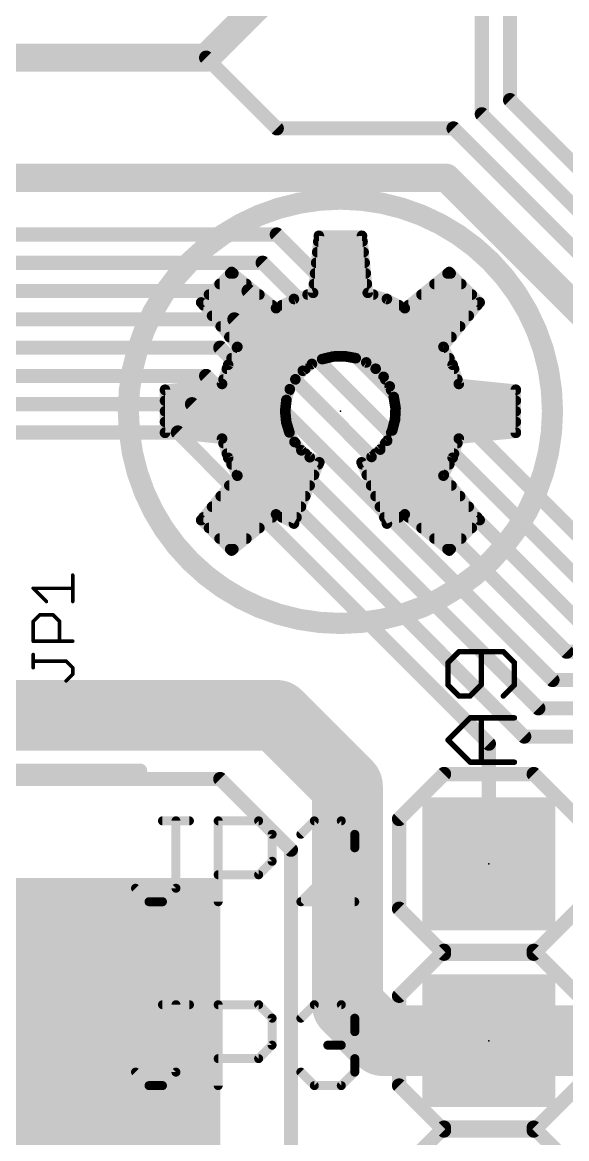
# Model space of a CAD drawing. Extents: x -0.4 to 70.1, y -0.1 to 70.1.
# Drawn here: x 34.7 to 42.4, y 16.81 to 32.6 of the extents above; entities that cross this region are included whole.
import ezdxf

# ---------------------------------------------------------------- set-up
doc = ezdxf.new("R2010")
doc.units = 0
for name, color, linetype in [('1', 22, 'CONTINUOUS'), ('17', 82, 'CONTINUOUS'), ('21', 253, 'CONTINUOUS'), ('23', 7, 'CONTINUOUS'), ('25', 253, 'CONTINUOUS')]:
    doc.layers.add(name, color=color, linetype=linetype)

# ---------------------------------------------------------------- blocks, each defined once
blk = doc.blocks.new('SQUAREP')
blk.add_solid([(-0.5, -0.5), (0.5, -0.5), (-0.5, 0.5), (0.5, 0.5)])
blk = doc.blocks.new('RECT')
blk.add_solid([(-0.5, -0.5), (0.5, -0.5), (-0.5, 0.5), (0.5, 0.5)])

msp = doc.modelspace()

# ---------------------------------------------------------------- linework, layer by layer
at = {"layer": '1'}
for points, const_width in [([(41.6, 31.5), (41.6, 45.3)], 0.2), ([(41.2, 45.1), (41.2, 31.3)], 0.2), ([(37.3, 32.1), (38.25, 33.05)], 0.4), ([(33.3, 32.1), (37.3, 32.1)], 0.4), ([(38.3, 31.1), (37.3, 32.1)], 0.2), ([(44.7, 28.4), (41.6, 31.5)], 0.2), ([(44.5, 28), (41.2, 31.3)], 0.2), ([(40.8, 31.1), (38.3, 31.1)], 0.2), ([(44.3, 27.6), (40.8, 31.1)], 0.2), ([(33.6, 30.4), (40.7, 30.4)], 0.4), ([(40.7, 30.4), (44, 27.1)], 0.4), ([(31.6, 29.6), (38.3, 29.6)], 0.2), ([(38.3, 29.6), (43, 24.9)], 0.2), ([(31.4, 29.2), (38.1, 29.2)], 0.2), ([(38.1, 29.2), (42.8, 24.5)], 0.2), ([(31.2, 28.8), (37.9, 28.8)], 0.2), ([(37.9, 28.8), (42.6, 24.1)], 0.2), ([(31, 28.4), (37.7, 28.4)], 0.2), ([(37.7, 28.4), (42.4, 23.7)], 0.2), ([(30.8, 28), (37.5, 28)], 0.2), ([(37.5, 28), (42.2, 23.3)], 0.2), ([(30.6, 27.6), (37.3, 27.6)], 0.2), ([(37.3, 27.6), (42, 22.9)], 0.2), ([(30.4, 27.2), (37.1, 27.2)], 0.2), ([(37.1, 27.2), (41.8, 22.5)], 0.2), ([(30.2, 26.8), (36.9, 26.8)], 0.2), ([(36.9, 26.8), (41.3, 22.4)], 0.2), ([(42.4, 23.7), (51.2, 23.7)], 0.2), ([(42.2, 23.3), (48.7, 23.3)], 0.2), ([(38.3, 22.8), (29.82, 22.8)], 1), ([(38.3, 22.8), (39.3, 21.8)], 1), ([(42, 22.9), (46.1, 22.9)], 0.2), ([(41.8, 22.5), (43.6, 22.5)], 0.2), ([(41.3, 22.4), (41.3, 20.7)], 0.2), ([(39.3, 21.8), (39.3, 18.7)], 1), ([(37.5, 21.9), (27.7, 21.9)], 0.2), ([(38.5, 20.9), (37.5, 21.9)], 0.2), ([(38.5, 13.8), (38.5, 20.9)], 0.2), ([(39.3, 18.7), (39.8, 18.2)], 1), ([(39.8, 18.2), (41.3, 18.2)], 1), ([(41.3, 18.2), (43.84, 18.2)], 1)]:
    msp.add_lwpolyline(points, dxfattribs=dict(at, const_width=const_width))
for points, const_width in [([(37.2293, 32.1707, 1), (37.3707, 32.0293)], 0.2), ([(37.3, 32, 1), (37.3, 32.2)], 0.2), ([(37.3354, 32.1354, 1), (37.2646, 32.0646)], 0.1), ([(41.6354, 31.5354, 1), (41.5646, 31.4646)], 0.1), ([(41.55, 31.5, 1), (41.65, 31.5)], 0.1), ([(41.2354, 31.3354, 1), (41.1646, 31.2646)], 0.1), ([(41.15, 31.3, 1), (41.25, 31.3)], 0.1), ([(38.3, 31.15, 1), (38.3, 31.05)], 0.1), ([(38.2646, 31.0646, 1), (38.3354, 31.1354)], 0.1), ([(40.8354, 31.1354, 1), (40.7646, 31.0646)], 0.1), ([(40.8, 31.05, 1), (40.8, 31.15)], 0.1), ([(40.7707, 30.4707, 1), (40.6293, 30.3293)], 0.2), ([(40.7, 30.3, 1), (40.7, 30.5)], 0.2), ([(38.3354, 29.6354, 1), (38.2646, 29.5646)], 0.1), ([(38.3, 29.55, 1), (38.3, 29.65)], 0.1), ([(38.1354, 29.2354, 1), (38.0646, 29.1646)], 0.1), ([(38.1, 29.15, 1), (38.1, 29.25)], 0.1), ([(37.9354, 28.8354, 1), (37.8646, 28.7646)], 0.1), ([(37.9, 28.75, 1), (37.9, 28.85)], 0.1), ([(37.7354, 28.4354, 1), (37.6646, 28.3646)], 0.1), ([(37.7, 28.35, 1), (37.7, 28.45)], 0.1), ([(37.5354, 28.0354, 1), (37.4646, 27.9646)], 0.1), ([(37.5, 27.95, 1), (37.5, 28.05)], 0.1), ([(37.3354, 27.6354, 1), (37.2646, 27.5646)], 0.1), ([(37.3, 27.55, 1), (37.3, 27.65)], 0.1), ([(37.1354, 27.2354, 1), (37.0646, 27.1646)], 0.1), ([(37.1, 27.15, 1), (37.1, 27.25)], 0.1), ([(36.9354, 26.8354, 1), (36.8646, 26.7646)], 0.1), ([(36.9, 26.75, 1), (36.9, 26.85)], 0.1), ([(42.4, 23.75, 1), (42.4, 23.65)], 0.1), ([(42.3646, 23.6646, 1), (42.4354, 23.7354)], 0.1), ([(42.2, 23.35, 1), (42.2, 23.25)], 0.1), ([(42.1646, 23.2646, 1), (42.2354, 23.3354)], 0.1), ([(38.4768, 22.9768, 1), (38.1232, 22.6232)], 0.5), ([(38.3, 22.55, 1), (38.3, 23.05)], 0.5), ([(42, 22.95, 1), (42, 22.85)], 0.1), ([(41.9646, 22.8646, 1), (42.0354, 22.9354)], 0.1), ([(41.8, 22.55, 1), (41.8, 22.45)], 0.1), ([(41.7646, 22.4646, 1), (41.8354, 22.5354)], 0.1), ([(41.35, 22.4, 1), (41.25, 22.4)], 0.1), ([(41.2646, 22.3646, 1), (41.3354, 22.4354)], 0.1), ([(39.55, 21.8, 1), (39.05, 21.8)], 0.5), ([(39.1232, 21.6232, 1), (39.4768, 21.9768)], 0.5), ([(37.5354, 21.9354, 1), (37.4646, 21.8646)], 0.1), ([(37.5, 21.85, 1), (37.5, 21.95)], 0.1), ([(38.55, 20.9, 1), (38.45, 20.9)], 0.1), ([(38.4646, 20.8646, 1), (38.5354, 20.9354)], 0.1), ([(41.25, 20.7, 1), (41.35, 20.7)], 0.1), ([(39.4768, 18.8768, 1), (39.1232, 18.5232)], 0.5), ([(39.05, 18.7, 1), (39.55, 18.7)], 0.5), ([(39.8, 18.45, 1), (39.8, 17.95)], 0.5), ([(41.3, 18.45, 1), (41.3, 17.95)], 0.5), ([(41.3, 17.95, 1), (41.3, 18.45)], 0.5), ([(39.6232, 18.0232, 1), (39.9768, 18.3768)], 0.5)]:
    msp.add_lwpolyline(points, format="xyb", dxfattribs=dict(at, const_width=const_width))
at = {"layer": '21'}
for points, const_width in [([(39.2, 24.1, 1), (39.2, 30.1, 1), (39.2, 24.1)], 0.3), ([(38.887, 29.5375, 1), (38.887, 29.4625)], 0.075), ([(38.8953, 29.6189, 1), (38.8953, 29.5439)], 0.075), ([(38.9326, 29.5776, 1), (38.858, 29.5852)], 0.075), ([(39.542, 29.5852, 1), (39.4674, 29.5776)], 0.075), ([(39.5047, 29.5439, 1), (39.5047, 29.6189)], 0.075), ([(39.513, 29.4625, 1), (39.513, 29.5375)], 0.075), ([(38.8718, 29.3875, 1), (38.8718, 29.3125)], 0.075), ([(39.5282, 29.3125, 1), (39.5282, 29.3875)], 0.075), ([(38.8566, 29.2375, 1), (38.8566, 29.1625)], 0.075), ([(39.5434, 29.1625, 1), (39.5434, 29.2375)], 0.075), ([(37.6408, 29.0875, 1), (37.6408, 29.0125)], 0.075), ([(37.6845, 29.0991, 1), (37.6371, 29.0409)], 0.075), ([(37.6873, 29.0435, 1), (37.6343, 29.0965)], 0.075), ([(37.6853, 29.0125, 1), (37.6853, 29.0875)], 0.075), ([(38.8413, 29.0875, 1), (38.8413, 29.0125)], 0.075), ([(39.5587, 29.0125, 1), (39.5587, 29.0875)], 0.075), ([(40.7147, 29.0875, 1), (40.7147, 29.0125)], 0.075), ([(40.7657, 29.0965, 1), (40.7127, 29.0435)], 0.075), ([(40.7629, 29.0409, 1), (40.7155, 29.0991)], 0.075), ([(40.7592, 29.0125, 1), (40.7592, 29.0875)], 0.075), ([(37.4908, 28.9375, 1), (37.4908, 28.8625)], 0.075), ([(37.8693, 28.8625, 1), (37.8693, 28.9375)], 0.075), ([(38.8261, 28.9375, 1), (38.8261, 28.8625)], 0.075), ([(39.5739, 28.8625, 1), (39.5739, 28.9375)], 0.075), ([(40.5307, 28.9375, 1), (40.5307, 28.8625)], 0.075), ([(40.9092, 28.8625, 1), (40.9092, 28.9375)], 0.075), ([(37.3408, 28.7875, 1), (37.3408, 28.7125)], 0.075), ([(38.0532, 28.7125, 1), (38.0532, 28.7875)], 0.075), ([(38.5308, 28.7236, 1), (38.5537, 28.6522)], 0.075), ([(38.5594, 28.6546, 1), (38.5251, 28.7213)], 0.075), ([(38.7362, 28.7875, 1), (38.7362, 28.7125)], 0.075), ([(38.7761, 28.7785, 1), (38.8507, 28.7709)], 0.075), ([(38.8248, 28.739, 1), (38.802, 28.8104)], 0.075), ([(39.598, 28.8104, 1), (39.5752, 28.739)], 0.075), ([(39.5493, 28.7709, 1), (39.6239, 28.7785)], 0.075), ([(39.6638, 28.7125, 1), (39.6638, 28.7875)], 0.075), ([(39.8749, 28.7213, 1), (39.8406, 28.6546)], 0.075), ([(39.8463, 28.6522, 1), (39.8692, 28.7236)], 0.075), ([(40.3468, 28.7875, 1), (40.3468, 28.7125)], 0.075), ([(41.0592, 28.7125, 1), (41.0592, 28.7875)], 0.075), ([(37.2591, 28.6629, 1), (37.2009, 28.6155)], 0.075), ([(37.2035, 28.6657, 1), (37.2565, 28.6127)], 0.075), ([(37.262, 28.6375, 1), (37.262, 28.5625)], 0.075), ([(38.2372, 28.5625, 1), (38.2372, 28.6375)], 0.075), ([(38.272, 28.5909, 1), (38.3064, 28.5243)], 0.075), ([(38.2655, 28.5285, 1), (38.3129, 28.5867)], 0.075), ([(38.3715, 28.6375, 1), (38.3715, 28.5625)], 0.075), ([(40.0285, 28.5625, 1), (40.0285, 28.6375)], 0.075), ([(40.0871, 28.5867, 1), (40.1345, 28.5285)], 0.075), ([(40.0936, 28.5243, 1), (40.128, 28.5909)], 0.075), ([(40.1628, 28.6375, 1), (40.1628, 28.5625)], 0.075), ([(41.138, 28.5625, 1), (41.138, 28.6375)], 0.075), ([(41.1991, 28.6155, 1), (41.1409, 28.6629)], 0.075), ([(41.1435, 28.6127, 1), (41.1965, 28.6657)], 0.075), ([(37.3843, 28.4875, 1), (37.3843, 28.4125)], 0.075), ([(41.0157, 28.4125, 1), (41.0157, 28.4875)], 0.075), ([(37.5066, 28.3375, 1), (37.5066, 28.2625)], 0.075), ([(40.8934, 28.2625, 1), (40.8934, 28.3375)], 0.075), ([(37.6289, 28.1875, 1), (37.6289, 28.1125)], 0.075), ([(40.7711, 28.1125, 1), (40.7711, 28.1875)], 0.075), ([(37.7368, 28.0375, 1), (37.7368, 27.9625)], 0.075), ([(37.7757, 27.9936, 1), (37.7091, 28.028)], 0.075), ([(37.7133, 27.9871, 1), (37.7715, 28.0345)], 0.075), ([(39.0969, 27.9121, 1), (39.099, 27.8371)], 0.075), ([(39.1067, 27.8381, 1), (39.0893, 27.9111)], 0.075), ([(39.265, 27.916, 1), (39.2517, 27.8422)], 0.075), ([(39.2594, 27.8416, 1), (39.2573, 27.9166)], 0.075), ([(40.6909, 28.028, 1), (40.6243, 27.9936)], 0.075), ([(40.6285, 28.0345, 1), (40.6867, 27.9871)], 0.075), ([(40.6632, 27.9625, 1), (40.6632, 28.0375)], 0.075), ([(37.5787, 27.7749, 1), (37.6454, 27.7406)], 0.075), ([(37.6478, 27.7463, 1), (37.5764, 27.7692)], 0.075), ([(37.6596, 27.8875, 1), (37.6596, 27.8125)], 0.075), ([(38.7808, 27.8031, 1), (38.8127, 27.7352)], 0.075), ([(38.8193, 27.7392, 1), (38.7742, 27.7991)], 0.075), ([(38.9332, 27.8739, 1), (38.9506, 27.801)], 0.075), ([(38.9579, 27.8035, 1), (38.926, 27.8714)], 0.075), ([(38.9947, 27.8125, 1), (38.9947, 27.8875)], 0.075), ([(39.4303, 27.8855, 1), (39.4022, 27.816)], 0.075), ([(39.4181, 27.8875, 1), (39.4181, 27.8125)], 0.075), ([(39.4096, 27.8138, 1), (39.4229, 27.8877)], 0.075), ([(39.5859, 27.8219, 1), (39.5442, 27.7596)], 0.075), ([(39.551, 27.756, 1), (39.5791, 27.8255)], 0.075), ([(40.7404, 27.8125, 1), (40.7404, 27.8875)], 0.075), ([(40.8236, 27.7692, 1), (40.7522, 27.7463)], 0.075), ([(40.7546, 27.7406, 1), (40.8213, 27.7749)], 0.075), ([(37.5936, 27.7375, 1), (37.5936, 27.6625)], 0.075), ([(38.5954, 27.5337, 1), (38.5301, 27.5705)], 0.075), ([(38.646, 27.7027, 1), (38.6911, 27.6428)], 0.075), ([(38.6968, 27.648, 1), (38.6404, 27.6974)], 0.075), ([(38.7048, 27.6625, 1), (38.7048, 27.7375)], 0.075), ([(39.7252, 27.7279, 1), (39.6717, 27.6754)], 0.075), ([(39.7, 27.7375, 1), (39.7, 27.6625)], 0.075), ([(39.6776, 27.6704, 1), (39.7193, 27.7328)], 0.075), ([(39.8424, 27.6074, 1), (39.7792, 27.5669)], 0.075), ([(39.784, 27.5609, 1), (39.8376, 27.6134)], 0.075), ([(40.8064, 27.6625, 1), (40.8064, 27.7375)], 0.075), ([(36.7561, 27.4047, 1), (36.6811, 27.4047)], 0.075), ([(36.7148, 27.442, 1), (36.7224, 27.3674)], 0.075), ([(36.7186, 27.4375, 1), (36.7186, 27.3625)], 0.075), ([(37.4896, 27.498, 1), (37.561, 27.4752)], 0.075), ([(37.5456, 27.5875, 1), (37.5456, 27.5125)], 0.075), ([(37.5291, 27.4493, 1), (37.5215, 27.5239)], 0.075), ([(38.4512, 27.4309, 1), (38.5165, 27.394)], 0.075), ([(38.5196, 27.401, 1), (38.4482, 27.4238)], 0.075), ([(38.4799, 27.3625, 1), (38.4799, 27.4375)], 0.075), ([(38.5346, 27.5768, 1), (38.591, 27.5274)], 0.075), ([(38.5616, 27.5125, 1), (38.5616, 27.5875)], 0.075), ([(39.8346, 27.5875, 1), (39.8346, 27.5125)], 0.075), ([(39.9325, 27.4655, 1), (39.8624, 27.4387)], 0.075), ([(39.8659, 27.4319, 1), (39.929, 27.4724)], 0.075), ([(39.9173, 27.4375, 1), (39.9173, 27.3625)], 0.075), ([(40.8785, 27.5239, 1), (40.8709, 27.4493)], 0.075), ([(40.839, 27.4752, 1), (40.9104, 27.498)], 0.075), ([(40.8544, 27.5125, 1), (40.8544, 27.5875)], 0.075), ([(41.7189, 27.4047, 1), (41.6439, 27.4047)], 0.075), ([(41.6776, 27.3674, 1), (41.6852, 27.442)], 0.075), ([(41.6814, 27.3625, 1), (41.6814, 27.4375)], 0.075), ([(36.7186, 27.2875, 1), (36.7186, 27.2125)], 0.075), ([(38.4725, 27.2557, 1), (38.3979, 27.2634)], 0.075), ([(38.4342, 27.2125, 1), (38.4342, 27.2875)], 0.075), ([(39.9917, 27.3082, 1), (39.9176, 27.2963)], 0.075), ([(39.9196, 27.2889, 1), (39.9897, 27.3156)], 0.075), ([(39.963, 27.2875, 1), (39.963, 27.2125)], 0.075), ([(41.6814, 27.2125, 1), (41.6814, 27.2875)], 0.075), ([(36.7186, 27.1375, 1), (36.7186, 27.0625)], 0.075), ([(38.456, 27.1037, 1), (38.3814, 27.0963)], 0.075), ([(38.3994, 27.271, 1), (38.4709, 27.2482)], 0.075), ([(38.4187, 27.0625, 1), (38.4187, 27.1375)], 0.075), ([(39.978, 27.1375, 1), (39.978, 27.0625)], 0.075), ([(40.0175, 27.1421, 1), (39.9426, 27.1456)], 0.075), ([(39.943, 27.1379, 1), (40.0171, 27.1498)], 0.075), ([(41.6814, 27.0625, 1), (41.6814, 27.1375)], 0.075), ([(36.7186, 26.9875, 1), (36.7186, 26.9125)], 0.075), ([(38.3814, 27.1039, 1), (38.456, 27.0961)], 0.075), ([(38.4696, 26.9585, 1), (38.3978, 26.9367)], 0.075), ([(38.4335, 26.9125, 1), (38.4335, 26.9875)], 0.075), ([(39.9639, 26.9875, 1), (39.9639, 26.9125)], 0.075), ([(39.9351, 26.9853, 1), (40.01, 26.9818)], 0.075), ([(40.0089, 26.9742, 1), (39.9362, 26.9929)], 0.075), ([(41.6814, 26.9125, 1), (41.6814, 26.9875)], 0.075), ([(36.7186, 26.8375, 1), (36.7186, 26.7625)], 0.075), ([(36.7224, 26.8326, 1), (36.7148, 26.758)], 0.075), ([(38.3964, 26.9439, 1), (38.471, 26.9513)], 0.075), ([(38.5112, 26.8187, 1), (38.4451, 26.7833)], 0.075), ([(38.4423, 26.7901, 1), (38.514, 26.8119)], 0.075), ([(38.4787, 26.7625, 1), (38.4787, 26.8375)], 0.075), ([(39.9186, 26.8375, 1), (39.9186, 26.7625)], 0.075), ([(39.8962, 26.8376, 1), (39.9688, 26.8189)], 0.075), ([(39.9661, 26.8117, 1), (39.8988, 26.8448)], 0.075), ([(41.6852, 26.758, 1), (41.6776, 26.8326)], 0.075), ([(41.6814, 26.7625, 1), (41.6814, 26.8375)], 0.075), ([(36.6811, 26.7953, 1), (36.7561, 26.7953)], 0.075), ([(37.561, 26.7248, 1), (37.4896, 26.702)], 0.075), ([(37.5456, 26.6875, 1), (37.5456, 26.6125)], 0.075), ([(37.5215, 26.6761, 1), (37.5291, 26.7507)], 0.075), ([(38.5793, 26.6897, 1), (38.5214, 26.6422)], 0.075), ([(38.5173, 26.6483, 1), (38.5834, 26.6836)], 0.075), ([(38.5634, 26.6125, 1), (38.5634, 26.6875)], 0.075), ([(39.8347, 26.6875, 1), (39.8347, 26.6125)], 0.075), ([(39.8279, 26.7009, 1), (39.8952, 26.6678)], 0.075), ([(39.8911, 26.6613, 1), (39.832, 26.7075)], 0.075), ([(40.8709, 26.7507, 1), (40.8785, 26.6761)], 0.075), ([(40.9104, 26.702, 1), (40.839, 26.7248)], 0.075), ([(40.8544, 26.6125, 1), (40.8544, 26.6875)], 0.075), ([(41.6439, 26.7953, 1), (41.7189, 26.7953)], 0.075), ([(37.5936, 26.5375, 1), (37.5936, 26.4625)], 0.075), ([(38.6713, 26.5765, 1), (38.6237, 26.5186)], 0.075), ([(38.6185, 26.5238, 1), (38.6765, 26.5713)], 0.075), ([(38.7055, 26.4625, 1), (38.7055, 26.5375)], 0.075), ([(38.7836, 26.4835, 1), (38.7482, 26.4173)], 0.075), ([(39.6159, 26.4831, 1), (39.6643, 26.4258)], 0.075), ([(39.658, 26.4215, 1), (39.6223, 26.4875)], 0.075), ([(39.694, 26.5375, 1), (39.694, 26.4625)], 0.075), ([(39.7332, 26.5811, 1), (39.7922, 26.5349)], 0.075), ([(39.7869, 26.5293, 1), (39.7385, 26.5866)], 0.075), ([(40.8064, 26.4625, 1), (40.8064, 26.5375)], 0.075), ([(37.6454, 26.4594, 1), (37.5787, 26.4251)], 0.075), ([(37.5764, 26.4308, 1), (37.6478, 26.4537)], 0.075), ([(37.6596, 26.3875, 1), (37.6596, 26.3125)], 0.075), ([(38.7421, 26.4214, 1), (38.7897, 26.4794)], 0.075), ([(38.9356, 26.3638, 1), (38.8664, 26.3926)], 0.075), ([(38.8833, 26.3451, 1), (38.9187, 26.4113)], 0.075), ([(38.8893, 26.3125, 1), (38.8893, 26.3875)], 0.075), ([(39.5336, 26.3926, 1), (39.4644, 26.3638)], 0.075), ([(39.4812, 26.4112, 1), (39.5168, 26.3452)], 0.075), ([(39.5107, 26.3875, 1), (39.5107, 26.3125)], 0.075), ([(40.7404, 26.3125, 1), (40.7404, 26.3875)], 0.075), ([(40.7522, 26.4537, 1), (40.8236, 26.4308)], 0.075), ([(40.8213, 26.4251, 1), (40.7546, 26.4594)], 0.075), ([(37.7368, 26.2375, 1), (37.7368, 26.1625)], 0.075), ([(37.7091, 26.172, 1), (37.7757, 26.2064)], 0.075), ([(37.7715, 26.1655, 1), (37.7133, 26.2129)], 0.075), ([(38.8272, 26.1625, 1), (38.8272, 26.2375)], 0.075), ([(39.5728, 26.2375, 1), (39.5728, 26.1625)], 0.075), ([(40.6867, 26.2129, 1), (40.6285, 26.1655)], 0.075), ([(40.6243, 26.2064, 1), (40.6909, 26.172)], 0.075), ([(40.6632, 26.1625, 1), (40.6632, 26.2375)], 0.075), ([(37.6289, 26.0875, 1), (37.6289, 26.0125)], 0.075), ([(38.7651, 26.0125, 1), (38.7651, 26.0875)], 0.075), ([(39.6349, 26.0875, 1), (39.6349, 26.0125)], 0.075), ([(40.7711, 26.0125, 1), (40.7711, 26.0875)], 0.075), ([(37.5066, 25.9375, 1), (37.5066, 25.8625)], 0.075), ([(38.7029, 25.8625, 1), (38.7029, 25.9375)], 0.075), ([(39.6971, 25.9375, 1), (39.6971, 25.8625)], 0.075), ([(40.8934, 25.8625, 1), (40.8934, 25.9375)], 0.075), ([(37.3843, 25.7875, 1), (37.3843, 25.7125)], 0.075), ([(38.6408, 25.7125, 1), (38.6408, 25.7875)], 0.075), ([(39.7592, 25.7875, 1), (39.7592, 25.7125)], 0.075), ([(41.0157, 25.7125, 1), (41.0157, 25.7875)], 0.075), ([(37.2565, 25.5873, 1), (37.2035, 25.5343)], 0.075), ([(37.2009, 25.5845, 1), (37.2591, 25.5371)], 0.075), ([(37.262, 25.6375, 1), (37.262, 25.5625)], 0.075), ([(38.2372, 25.5625, 1), (38.2372, 25.6375)], 0.075), ([(38.3064, 25.6757, 1), (38.272, 25.6091)], 0.075), ([(38.3129, 25.6133, 1), (38.2655, 25.6715)], 0.075), ([(38.3715, 25.6375, 1), (38.3715, 25.5625)], 0.075), ([(38.525, 25.4787, 1), (38.5594, 25.5453)], 0.075), ([(38.5787, 25.5625, 1), (38.5787, 25.6375)], 0.075), ([(39.8213, 25.6375, 1), (39.8213, 25.5625)], 0.075), ([(39.8406, 25.5453, 1), (39.875, 25.4787)], 0.075), ([(40.0285, 25.5625, 1), (40.0285, 25.6375)], 0.075), ([(40.1345, 25.6715, 1), (40.0871, 25.6133)], 0.075), ([(40.128, 25.6091, 1), (40.0936, 25.6757)], 0.075), ([(40.1628, 25.6375, 1), (40.1628, 25.5625)], 0.075), ([(41.138, 25.5625, 1), (41.138, 25.6375)], 0.075), ([(41.1409, 25.5371, 1), (41.1991, 25.5845)], 0.075), ([(41.1965, 25.5343, 1), (41.1435, 25.5873)], 0.075), ([(37.3408, 25.4875, 1), (37.3408, 25.4125)], 0.075), ([(38.0532, 25.4125, 1), (38.0532, 25.4875)], 0.075), ([(38.5076, 25.5264, 1), (38.5768, 25.4976)], 0.075), ([(39.8232, 25.4976, 1), (39.8924, 25.5264)], 0.075), ([(40.3468, 25.4875, 1), (40.3468, 25.4125)], 0.075), ([(41.0592, 25.4125, 1), (41.0592, 25.4875)], 0.075), ([(37.4908, 25.3375, 1), (37.4908, 25.2625)], 0.075), ([(37.8693, 25.2625, 1), (37.8693, 25.3375)], 0.075), ([(40.5307, 25.3375, 1), (40.5307, 25.2625)], 0.075), ([(40.9092, 25.2625, 1), (40.9092, 25.3375)], 0.075), ([(37.6408, 25.1875, 1), (37.6408, 25.1125)], 0.075), ([(37.6371, 25.1591, 1), (37.6845, 25.1009)], 0.075), ([(37.6343, 25.1035, 1), (37.6873, 25.1565)], 0.075), ([(37.6853, 25.1125, 1), (37.6853, 25.1875)], 0.075), ([(40.7147, 25.1875, 1), (40.7147, 25.1125)], 0.075), ([(40.7127, 25.1565, 1), (40.7657, 25.1035)], 0.075), ([(40.7155, 25.1009, 1), (40.7629, 25.1591)], 0.075), ([(40.7592, 25.1125, 1), (40.7592, 25.1875)], 0.075), ([(36.365, 21.9662, 1), (36.365, 22.0678)], 0.1016), ([(40.665, 22.0208, 1), (40.665, 21.9192)], 0.1016), ([(40.7009, 21.9341, 1), (40.6291, 22.0059)], 0.1016), ([(41.9709, 22.0059, 1), (41.8991, 21.9341)], 0.1016), ([(41.935, 21.9192, 1), (41.935, 22.0208)], 0.1016), ([(40.0808, 21.335, 1), (39.9792, 21.335)], 0.1016), ([(39.9941, 21.3709, 1), (40.0659, 21.2991)], 0.1016), ([(40.0659, 20.1009, 1), (39.9941, 20.0291)], 0.1016), ([(39.9792, 20.065, 1), (40.0808, 20.065)], 0.1016), ([(40.665, 19.5208, 1), (40.665, 19.4192)], 0.1016), ([(40.665, 19.4808, 1), (40.665, 19.3792)], 0.1016), ([(40.7009, 19.4341, 1), (40.6291, 19.5059)], 0.1016), ([(40.6291, 19.3941, 1), (40.7009, 19.4659)], 0.1016), ([(41.9709, 19.5059, 1), (41.8991, 19.4341)], 0.1016), ([(41.8991, 19.4659, 1), (41.9709, 19.3941)], 0.1016), ([(41.935, 19.4192, 1), (41.935, 19.5208)], 0.1016), ([(41.935, 19.3792, 1), (41.935, 19.4808)], 0.1016), ([(40.0808, 18.835, 1), (39.9792, 18.835)], 0.1016), ([(39.9941, 18.8709, 1), (40.0659, 18.7991)], 0.1016), ([(40.0659, 17.6009, 1), (39.9941, 17.5291)], 0.1016), ([(39.9792, 17.565, 1), (40.0808, 17.565)], 0.1016), ([(40.665, 17.0208, 1), (40.665, 16.9192)], 0.1016), ([(40.7009, 16.9341, 1), (40.6291, 17.0059)], 0.1016), ([(41.9709, 17.0059, 1), (41.8991, 16.9341)], 0.1016), ([(41.935, 16.9192, 1), (41.935, 17.0208)], 0.1016), ([(40.665, 16.9808, 1), (40.665, 16.8792)], 0.1016), ([(40.6291, 16.8941, 1), (40.7009, 16.9659)], 0.1016), ([(41.8991, 16.9659, 1), (41.9709, 16.8941)], 0.1016), ([(41.935, 16.8792, 1), (41.935, 16.9808)], 0.1016)]:
    msp.add_lwpolyline(points, format="xyb", dxfattribs=dict(at, const_width=const_width))
for points, const_width in [([(38.8953, 29.5814), (38.8134, 28.7747)], 0.15), ([(38.887, 29.5), (39.513, 29.5)], 0.15), ([(39.5047, 29.5814), (38.8953, 29.5814)], 0.15), ([(39.5866, 28.7747), (39.5047, 29.5814)], 0.15), ([(38.8718, 29.35), (39.5282, 29.35)], 0.15), ([(38.8566, 29.2), (39.5434, 29.2)], 0.15), ([(37.6608, 29.07), (37.23, 28.6392)], 0.15), ([(37.6408, 29.05), (37.6853, 29.05)], 0.15), ([(38.2892, 28.5576), (37.6608, 29.07)], 0.15), ([(38.8413, 29.05), (39.5587, 29.05)], 0.15), ([(40.7392, 29.07), (40.1108, 28.5576)], 0.15), ([(40.7147, 29.05), (40.7592, 29.05)], 0.15), ([(41.17, 28.6392), (40.7392, 29.07)], 0.15), ([(37.4908, 28.9), (37.8693, 28.9)], 0.15), ([(38.8261, 28.9), (39.5739, 28.9)], 0.15), ([(40.5307, 28.9), (40.9092, 28.9)], 0.15), ([(37.3408, 28.75), (38.0532, 28.75)], 0.15), ([(38.5423, 28.6879), (38.2892, 28.5576)], 0.15), ([(38.8134, 28.7747), (38.5423, 28.6879)], 0.15), ([(38.7362, 28.75), (39.6638, 28.75)], 0.15), ([(39.8577, 28.6879), (39.5866, 28.7747)], 0.15), ([(40.1108, 28.5576), (39.8577, 28.6879)], 0.15), ([(40.3468, 28.75), (41.0592, 28.75)], 0.15), ([(37.23, 28.6392), (37.7424, 28.0108)], 0.15), ([(37.262, 28.6), (38.2372, 28.6)], 0.15), ([(38.3715, 28.6), (40.0285, 28.6)], 0.15), ([(40.1628, 28.6), (41.138, 28.6)], 0.15), ([(40.6576, 28.0108), (41.17, 28.6392)], 0.15), ([(37.3843, 28.45), (41.0157, 28.45)], 0.15), ([(37.5066, 28.3), (40.8934, 28.3)], 0.15), ([(37.6289, 28.15), (40.7711, 28.15)], 0.15), ([(37.7424, 28.0108), (37.6121, 27.7577)], 0.15), ([(37.7368, 28), (40.6632, 28)], 0.15), ([(38.9419, 27.8374), (39.098, 27.8746)], 0.15), ([(39.098, 27.8746), (39.2584, 27.8791)], 0.15), ([(39.2584, 27.8791), (39.4163, 27.8508)], 0.15), ([(40.7879, 27.7577), (40.6576, 28.0108)], 0.15), ([(37.6121, 27.7577), (37.5253, 27.4866)], 0.15), ([(37.6596, 27.85), (38.9947, 27.85)], 0.15), ([(38.6686, 27.6727), (38.7968, 27.7692)], 0.15), ([(38.7968, 27.7692), (38.9419, 27.8374)], 0.15), ([(39.4163, 27.8508), (39.565, 27.7908)], 0.15), ([(39.4181, 27.85), (40.7404, 27.85)], 0.15), ([(39.565, 27.7908), (39.6984, 27.7016)], 0.15), ([(40.8747, 27.4866), (40.7879, 27.7577)], 0.15), ([(37.5936, 27.7), (38.7048, 27.7)], 0.15), ([(38.4839, 27.4124), (38.5628, 27.5521)], 0.15), ([(38.5628, 27.5521), (38.6686, 27.6727)], 0.15), ([(39.6984, 27.7016), (39.8108, 27.5871)], 0.15), ([(39.7, 27.7), (40.8064, 27.7)], 0.15), ([(39.8108, 27.5871), (39.8974, 27.4521)], 0.15), ([(37.5253, 27.4866), (36.7186, 27.4047)], 0.15), ([(36.7186, 27.4047), (36.7186, 26.7953)], 0.15), ([(36.7186, 27.4), (38.4799, 27.4)], 0.15), ([(37.5456, 27.55), (38.5616, 27.55)], 0.15), ([(38.4352, 27.2596), (38.4839, 27.4124)], 0.15), ([(39.8346, 27.55), (40.8544, 27.55)], 0.15), ([(39.8974, 27.4521), (39.9546, 27.3022)], 0.15), ([(39.9173, 27.4), (41.6814, 27.4)], 0.15), ([(41.6814, 27.4047), (40.8747, 27.4866)], 0.15), ([(41.6814, 26.7953), (41.6814, 27.4047)], 0.15), ([(36.7186, 27.25), (38.4342, 27.25)], 0.15), ([(38.4187, 27.1), (38.4352, 27.2596)], 0.15), ([(39.9546, 27.3022), (39.98, 27.1438)], 0.15), ([(39.963, 27.25), (41.6814, 27.25)], 0.15), ([(36.7186, 27.1), (38.4187, 27.1)], 0.15), ([(38.4337, 26.9476), (38.4187, 27.1)], 0.15), ([(39.98, 27.1438), (39.9725, 26.9836)], 0.15), ([(39.978, 27.1), (41.6814, 27.1)], 0.15), ([(36.7186, 26.95), (38.4335, 26.95)], 0.15), ([(38.4782, 26.801), (38.4337, 26.9476)], 0.15), ([(39.9725, 26.9836), (39.9325, 26.8282)], 0.15), ([(39.9639, 26.95), (41.6814, 26.95)], 0.15), ([(36.7186, 26.8), (38.4787, 26.8)], 0.15), ([(36.7186, 26.7953), (37.5253, 26.7134)], 0.15), ([(38.5504, 26.6659), (38.4782, 26.801)], 0.15), ([(39.9325, 26.8282), (39.8615, 26.6844)], 0.15), ([(39.9186, 26.8), (41.6814, 26.8)], 0.15), ([(40.8747, 26.7134), (41.6814, 26.7953)], 0.15), ([(37.5253, 26.7134), (37.6121, 26.4423)], 0.15), ([(37.5456, 26.65), (38.5634, 26.65)], 0.15), ([(38.6475, 26.5475), (38.5504, 26.6659)], 0.15), ([(39.8615, 26.6844), (39.7627, 26.558)], 0.15), ([(39.8347, 26.65), (40.8544, 26.65)], 0.15), ([(40.7879, 26.4423), (40.8747, 26.7134)], 0.15), ([(37.5936, 26.5), (38.7055, 26.5)], 0.15), ([(38.7659, 26.4504), (38.6475, 26.5475)], 0.15), ([(38.901, 26.3782), (38.7659, 26.4504)], 0.15), ([(39.6401, 26.4545), (39.499, 26.3782)], 0.15), ([(39.7627, 26.558), (39.6401, 26.4545)], 0.15), ([(39.694, 26.5), (40.8064, 26.5)], 0.15), ([(37.6121, 26.4423), (37.7424, 26.1892)], 0.15), ([(37.6596, 26.35), (38.8893, 26.35)], 0.15), ([(38.5422, 25.512), (38.901, 26.3782)], 0.15), ([(39.499, 26.3782), (39.8578, 25.512)], 0.15), ([(39.5107, 26.35), (40.7404, 26.35)], 0.15), ([(40.6576, 26.1892), (40.7879, 26.4423)], 0.15), ([(37.7424, 26.1892), (37.23, 25.5608)], 0.15), ([(37.7368, 26.2), (38.8272, 26.2)], 0.15), ([(39.5728, 26.2), (40.6632, 26.2)], 0.15), ([(41.17, 25.5608), (40.6576, 26.1892)], 0.15), ([(37.6289, 26.05), (38.7651, 26.05)], 0.15), ([(39.6349, 26.05), (40.7711, 26.05)], 0.15), ([(37.5066, 25.9), (38.7029, 25.9)], 0.15), ([(39.6971, 25.9), (40.8934, 25.9)], 0.15), ([(37.3843, 25.75), (38.6408, 25.75)], 0.15), ([(39.7592, 25.75), (41.0157, 25.75)], 0.15), ([(37.23, 25.5608), (37.6608, 25.13)], 0.15), ([(37.262, 25.6), (38.2372, 25.6)], 0.15), ([(37.6608, 25.13), (38.2892, 25.6424)], 0.15), ([(38.2892, 25.6424), (38.5422, 25.512)], 0.15), ([(38.3715, 25.6), (38.5787, 25.6)], 0.15), ([(39.8213, 25.6), (40.0285, 25.6)], 0.15), ([(39.8578, 25.512), (40.1108, 25.6424)], 0.15), ([(40.1108, 25.6424), (40.7392, 25.13)], 0.15), ([(40.1628, 25.6), (41.138, 25.6)], 0.15), ([(40.7392, 25.13), (41.17, 25.5608)], 0.15), ([(37.3408, 25.45), (38.0532, 25.45)], 0.15), ([(40.3468, 25.45), (41.0592, 25.45)], 0.15), ([(37.4908, 25.3), (37.8693, 25.3)], 0.15), ([(40.5307, 25.3), (40.9092, 25.3)], 0.15), ([(37.6408, 25.15), (37.6853, 25.15)], 0.15), ([(40.7147, 25.15), (40.7592, 25.15)], 0.15), ([(27.361, 22.017), (36.365, 22.017)], 0.2032), ([(40.665, 21.97), (40.03, 21.335)], 0.2032), ([(40.665, 21.97), (41.935, 21.97)], 0.2032), ([(41.935, 21.97), (42.57, 21.335)], 0.2032), ([(40.03, 21.335), (40.03, 20.065)], 0.2032), ([(40.03, 20.065), (40.665, 19.43)], 0.2032), ([(42.57, 20.065), (41.935, 19.43)], 0.2032), ([(40.665, 19.47), (40.03, 18.835)], 0.2032), ([(40.665, 19.47), (41.935, 19.47)], 0.2032), ([(41.935, 19.43), (40.665, 19.43)], 0.2032), ([(41.935, 19.47), (42.57, 18.835)], 0.2032), ([(40.03, 18.835), (40.03, 17.565)], 0.2032), ([(40.03, 17.565), (40.665, 16.93)], 0.2032), ([(42.57, 17.565), (41.935, 16.93)], 0.2032), ([(40.665, 16.97), (40.03, 16.335)], 0.2032), ([(40.665, 16.97), (41.935, 16.97)], 0.2032), ([(41.935, 16.97), (42.57, 16.335)], 0.2032), ([(41.935, 16.93), (40.665, 16.93)], 0.2032)]:
    msp.add_lwpolyline(points, dxfattribs=dict(at, const_width=const_width))
at = {"layer": '23'}
for p in [(39.2, 27.1), (41.3, 20.7), (41.3, 18.2)]:
    msp.add_point(p, dxfattribs=at)
at = {"layer": '25'}
for points, const_width in [([(35.413, 24.4103), (35.413, 24.7831)], 0.0508), ([(35.0402, 24.4103), (34.8537, 24.5967)], 0.0508), ([(34.8537, 24.5967), (35.413, 24.5967)], 0.0508), ([(34.8537, 24.1286), (34.9469, 24.2218)], 0.0508), ([(34.8537, 23.849), (34.8537, 24.1286)], 0.0508), ([(34.9469, 24.2218), (35.1334, 24.2218)], 0.0508), ([(35.1334, 24.2218), (35.2266, 24.1286)], 0.0508), ([(35.2266, 24.1286), (35.2266, 23.849)], 0.0508), ([(35.413, 23.849), (34.8537, 23.849)], 0.0508), ([(34.8537, 23.4741), (34.8537, 23.6605)], 0.0508), ([(40.8781, 23.7007), (40.7213, 23.5439)], 0.0762), ([(41.5051, 23.7007), (40.8781, 23.7007)], 0.0762), ([(41.1916, 23.2304), (41.1916, 23.7007)], 0.0762), ([(41.6619, 23.5439), (41.5051, 23.7007)], 0.0762), ([(35.3198, 23.5673), (34.8537, 23.5673)], 0.0508), ([(35.413, 23.4741), (35.3198, 23.5673)], 0.0508), ([(40.7213, 23.5439), (40.7213, 23.2304)], 0.0762), ([(41.6619, 23.2304), (41.6619, 23.5439)], 0.0762), ([(35.3198, 23.2877), (35.413, 23.3809)], 0.0508), ([(35.413, 23.3809), (35.413, 23.4741)], 0.0508), ([(40.7213, 23.2304), (40.8781, 23.0736)], 0.0762), ([(41.0348, 23.0736), (41.1916, 23.2304)], 0.0762), ([(41.5051, 23.0736), (41.6619, 23.2304)], 0.0762), ([(40.8781, 23.0736), (41.0348, 23.0736)], 0.0762), ([(40.7213, 22.4516), (41.0348, 22.7652)], 0.0762), ([(41.0348, 22.7652), (41.6619, 22.7652)], 0.0762), ([(41.1916, 22.1381), (41.1916, 22.7652)], 0.0762), ([(41.0348, 22.1381), (40.7213, 22.4516)], 0.0762), ([(41.6619, 22.1381), (41.0348, 22.1381)], 0.0762), ([(36.6828, 21.3087), (37.0642, 21.3087)], 0.127), ([(36.8735, 20.3554), (36.8735, 21.3087)], 0.127), ([(37.4709, 20.1647), (37.4709, 21.3087)], 0.127), ([(37.4709, 21.3087), (38.0429, 21.3087)], 0.127), ([(38.0429, 21.3087), (38.2336, 21.118)], 0.127), ([(38.831, 21.3087), (38.6403, 21.118)], 0.127), ([(39.2123, 21.3087), (38.831, 21.3087)], 0.127), ([(39.4029, 21.118), (39.2123, 21.3087)], 0.127), ([(38.2336, 21.118), (38.2336, 20.7367)], 0.127), ([(39.4029, 20.9274), (39.4029, 21.118)], 0.127), ([(38.6403, 20.1647), (39.4029, 20.9274)], 0.127), ([(38.2336, 20.7367), (38.0429, 20.546)], 0.127), ([(38.0429, 20.546), (37.4709, 20.546)], 0.127), ([(36.3015, 20.3554), (36.4922, 20.1647)], 0.127), ([(36.6828, 20.1647), (36.8735, 20.3554)], 0.127), ([(36.4922, 20.1647), (36.6828, 20.1647)], 0.127), ([(39.4029, 20.1647), (38.6403, 20.1647)], 0.127), ([(36.6828, 18.7087), (37.0642, 18.7087)], 0.127), ([(36.8735, 17.7554), (36.8735, 18.7087)], 0.127), ([(37.4709, 17.5647), (37.4709, 18.7087)], 0.127), ([(37.4709, 18.7087), (38.0429, 18.7087)], 0.127), ([(38.0429, 18.7087), (38.2336, 18.518)], 0.127), ([(38.6403, 18.518), (38.831, 18.7087)], 0.127), ([(38.831, 18.7087), (39.2123, 18.7087)], 0.127), ([(39.2123, 18.7087), (39.4029, 18.518)], 0.127), ([(38.2336, 18.518), (38.2336, 18.1367)], 0.127), ([(39.4029, 18.518), (39.4029, 18.3273)], 0.127), ([(39.4029, 18.3273), (39.2123, 18.1367)], 0.127), ([(38.2336, 18.1367), (38.0429, 17.946)], 0.127), ([(39.2123, 18.1367), (39.0216, 18.1367)], 0.127), ([(39.2123, 18.1367), (39.4029, 17.946)], 0.127), ([(38.0429, 17.946), (37.4709, 17.946)], 0.127), ([(39.4029, 17.946), (39.4029, 17.7554)], 0.127), ([(36.3015, 17.7554), (36.4922, 17.5647)], 0.127), ([(36.6828, 17.5647), (36.8735, 17.7554)], 0.127), ([(38.831, 17.5647), (38.6403, 17.7554)], 0.127), ([(39.4029, 17.7554), (39.2123, 17.5647)], 0.127), ([(36.4922, 17.5647), (36.6828, 17.5647)], 0.127), ([(39.2123, 17.5647), (38.831, 17.5647)], 0.127)]:
    msp.add_lwpolyline(points, dxfattribs=dict(at, const_width=const_width))
for points, const_width in [([(35.4257, 24.7831, 1), (35.4003, 24.7831)], 0.0254), ([(34.8627, 24.6057, 1), (34.8447, 24.5877)], 0.0254), ([(34.8537, 24.6094, 1), (34.8537, 24.584)], 0.0254), ([(35.413, 24.584, 1), (35.413, 24.6094)], 0.0254), ([(35.0312, 24.4013, 1), (35.0491, 24.4193)], 0.0254), ([(35.4003, 24.4103, 1), (35.4257, 24.4103)], 0.0254), ([(34.8664, 24.1286, 1), (34.841, 24.1286)], 0.0254), ([(34.9469, 24.2345, 1), (34.9469, 24.2091)], 0.0254), ([(34.9559, 24.2128, 1), (34.938, 24.2308)], 0.0254), ([(35.1423, 24.2308, 1), (35.1244, 24.2128)], 0.0254), ([(35.1334, 24.2091, 1), (35.1334, 24.2345)], 0.0254), ([(35.2393, 24.1286, 1), (35.2139, 24.1286)], 0.0254), ([(34.8447, 24.1376, 1), (34.8627, 24.1196)], 0.0254), ([(35.2176, 24.1196, 1), (35.2356, 24.1376)], 0.0254), ([(34.8537, 23.8617, 1), (34.8537, 23.8363)], 0.0254), ([(34.841, 23.849, 1), (34.8664, 23.849)], 0.0254), ([(35.2139, 23.849, 1), (35.2393, 23.849)], 0.0254), ([(35.413, 23.8363, 1), (35.413, 23.8617)], 0.0254), ([(34.8664, 23.6605, 1), (34.841, 23.6605)], 0.0254), ([(40.8781, 23.7197, 1), (40.8781, 23.6816)], 0.0381), ([(40.8915, 23.6872, 1), (40.8646, 23.7142)], 0.0381), ([(41.2107, 23.7007, 1), (41.1726, 23.7007)], 0.0381), ([(41.5186, 23.7142, 1), (41.4917, 23.6872)], 0.0381), ([(41.5051, 23.6816, 1), (41.5051, 23.7197)], 0.0381), ([(34.8537, 23.58, 1), (34.8537, 23.5546)], 0.0254), ([(35.3288, 23.5763, 1), (35.3108, 23.5583)], 0.0254), ([(35.3198, 23.5546, 1), (35.3198, 23.58)], 0.0254), ([(40.7403, 23.5439, 1), (40.7022, 23.5439)], 0.0381), ([(40.7078, 23.5574, 1), (40.7348, 23.5304)], 0.0381), ([(41.681, 23.5439, 1), (41.6429, 23.5439)], 0.0381), ([(41.6484, 23.5304, 1), (41.6754, 23.5574)], 0.0381), ([(34.841, 23.4741, 1), (34.8664, 23.4741)], 0.0254), ([(35.4257, 23.4741, 1), (35.4003, 23.4741)], 0.0254), ([(35.4003, 23.3809, 1), (35.4257, 23.3809)], 0.0254), ([(35.404, 23.4651, 1), (35.422, 23.4831)], 0.0254), ([(35.422, 23.3719, 1), (35.404, 23.3899)], 0.0254), ([(35.3108, 23.2966, 1), (35.3288, 23.2787)], 0.0254), ([(40.7022, 23.2304, 1), (40.7403, 23.2304)], 0.0381), ([(40.7348, 23.2439, 1), (40.7078, 23.2169)], 0.0381), ([(41.1726, 23.2304, 1), (41.2107, 23.2304)], 0.0381), ([(41.2051, 23.2169, 1), (41.1781, 23.2439)], 0.0381), ([(41.6429, 23.2304, 1), (41.681, 23.2304)], 0.0381), ([(41.6754, 23.2169, 1), (41.6484, 23.2439)], 0.0381), ([(40.8781, 23.0927, 1), (40.8781, 23.0546)], 0.0381), ([(40.8646, 23.0601, 1), (40.8915, 23.0871)], 0.0381), ([(41.0214, 23.0871, 1), (41.0483, 23.0601)], 0.0381), ([(41.0348, 23.0546, 1), (41.0348, 23.0927)], 0.0381), ([(41.4917, 23.0871, 1), (41.5186, 23.0601)], 0.0381), ([(41.0348, 22.7842, 1), (41.0348, 22.7461)], 0.0381), ([(41.0483, 22.7517, 1), (41.0214, 22.7786)], 0.0381), ([(41.2107, 22.7652, 1), (41.1726, 22.7652)], 0.0381), ([(41.6619, 22.7461, 1), (41.6619, 22.7842)], 0.0381), ([(40.7348, 22.4651, 1), (40.7078, 22.4382)], 0.0381), ([(40.7078, 22.4651, 1), (40.7348, 22.4382)], 0.0381), ([(41.0348, 22.1572, 1), (41.0348, 22.1191)], 0.0381), ([(41.0214, 22.1246, 1), (41.0483, 22.1516)], 0.0381), ([(41.1726, 22.1381, 1), (41.2107, 22.1381)], 0.0381), ([(41.6619, 22.1191, 1), (41.6619, 22.1572)], 0.0381), ([(36.6828, 21.3404, 1), (36.6828, 21.2769)], 0.0635), ([(36.9052, 21.3087, 1), (36.8417, 21.3087)], 0.0635), ([(37.0642, 21.2769, 1), (37.0642, 21.3404)], 0.0635), ([(37.5027, 21.3087, 1), (37.4391, 21.3087)], 0.0635), ([(37.4709, 21.3404, 1), (37.4709, 21.2769)], 0.0635), ([(38.0653, 21.3311, 1), (38.0204, 21.2862)], 0.0635), ([(38.0429, 21.2769, 1), (38.0429, 21.3404)], 0.0635), ([(38.831, 21.3404, 1), (38.831, 21.2769)], 0.0635), ([(38.8534, 21.2862, 1), (38.8085, 21.3311)], 0.0635), ([(39.2347, 21.3311, 1), (39.1898, 21.2862)], 0.0635), ([(39.2123, 21.2769, 1), (39.2123, 21.3404)], 0.0635), ([(38.2653, 21.118, 1), (38.2018, 21.118)], 0.0635), ([(38.2111, 21.0956, 1), (38.256, 21.1405)], 0.0635), ([(38.6178, 21.1405, 1), (38.6627, 21.0956)], 0.0635), ([(39.4347, 21.118, 1), (39.3712, 21.118)], 0.0635), ([(39.3805, 21.0956, 1), (39.4254, 21.1405)], 0.0635), ([(39.3712, 20.9274, 1), (39.4347, 20.9274)], 0.0635), ([(39.4254, 20.9049, 1), (39.3805, 20.9498)], 0.0635), ([(38.2018, 20.7367, 1), (38.2653, 20.7367)], 0.0635), ([(38.256, 20.7142, 1), (38.2111, 20.7591)], 0.0635), ([(37.4709, 20.5778, 1), (37.4709, 20.5143)], 0.0635), ([(38.0204, 20.5685, 1), (38.0653, 20.5236)], 0.0635), ([(38.0429, 20.5143, 1), (38.0429, 20.5778)], 0.0635), ([(36.324, 20.3778, 1), (36.2791, 20.3329)], 0.0635), ([(36.8417, 20.3554, 1), (36.9052, 20.3554)], 0.0635), ([(36.8959, 20.3329, 1), (36.851, 20.3778)], 0.0635), ([(36.4922, 20.1964, 1), (36.4922, 20.133)], 0.0635), ([(36.4697, 20.1422, 1), (36.5146, 20.1872)], 0.0635), ([(36.6604, 20.1872, 1), (36.7053, 20.1422)], 0.0635), ([(36.6828, 20.133, 1), (36.6828, 20.1964)], 0.0635), ([(38.6178, 20.1872, 1), (38.6627, 20.1422)], 0.0635), ([(38.6403, 20.1964, 1), (38.6403, 20.133)], 0.0635), ([(39.4029, 20.133, 1), (39.4029, 20.1964)], 0.0635), ([(37.4391, 20.1647, 1), (37.5027, 20.1647)], 0.0635), ([(36.6828, 18.7404, 1), (36.6828, 18.6769)], 0.0635), ([(36.9052, 18.7087, 1), (36.8417, 18.7087)], 0.0635), ([(37.0642, 18.6769, 1), (37.0642, 18.7404)], 0.0635), ([(37.5027, 18.7087, 1), (37.4391, 18.7087)], 0.0635), ([(37.4709, 18.7404, 1), (37.4709, 18.6769)], 0.0635), ([(38.0653, 18.7311, 1), (38.0204, 18.6862)], 0.0635), ([(38.0429, 18.6769, 1), (38.0429, 18.7404)], 0.0635), ([(38.831, 18.7404, 1), (38.831, 18.6769)], 0.0635), ([(38.8534, 18.6862, 1), (38.8085, 18.7311)], 0.0635), ([(39.2347, 18.7311, 1), (39.1898, 18.6862)], 0.0635), ([(39.2123, 18.6769, 1), (39.2123, 18.7404)], 0.0635), ([(38.2653, 18.518, 1), (38.2018, 18.518)], 0.0635), ([(38.2111, 18.4956, 1), (38.256, 18.5405)], 0.0635), ([(38.6178, 18.5405, 1), (38.6627, 18.4956)], 0.0635), ([(39.4347, 18.518, 1), (39.3712, 18.518)], 0.0635), ([(39.3805, 18.4956, 1), (39.4254, 18.5405)], 0.0635), ([(39.3712, 18.3273, 1), (39.4347, 18.3273)], 0.0635), ([(39.4254, 18.3049, 1), (39.3805, 18.3498)], 0.0635), ([(38.2018, 18.1367, 1), (38.2653, 18.1367)], 0.0635), ([(38.256, 18.1142, 1), (38.2111, 18.1591)], 0.0635), ([(39.0216, 18.1684, 1), (39.0216, 18.1049)], 0.0635), ([(39.2347, 18.1591, 1), (39.1898, 18.1142)], 0.0635), ([(39.1898, 18.1591, 1), (39.2347, 18.1142)], 0.0635), ([(39.2123, 18.1049, 1), (39.2123, 18.1684)], 0.0635), ([(37.4709, 17.9778, 1), (37.4709, 17.9143)], 0.0635), ([(38.0204, 17.9685, 1), (38.0653, 17.9236)], 0.0635), ([(38.0429, 17.9143, 1), (38.0429, 17.9778)], 0.0635), ([(39.4347, 17.946, 1), (39.3712, 17.946)], 0.0635), ([(39.3805, 17.9236, 1), (39.4254, 17.9685)], 0.0635), ([(36.324, 17.7778, 1), (36.2791, 17.7329)], 0.0635), ([(36.8417, 17.7554, 1), (36.9052, 17.7554)], 0.0635), ([(36.8959, 17.7329, 1), (36.851, 17.7778)], 0.0635), ([(38.6627, 17.7778, 1), (38.6178, 17.7329)], 0.0635), ([(39.3712, 17.7554, 1), (39.4347, 17.7554)], 0.0635), ([(39.4254, 17.7329, 1), (39.3805, 17.7778)], 0.0635), ([(36.4922, 17.5965, 1), (36.4922, 17.533)], 0.0635), ([(36.4697, 17.5422, 1), (36.5146, 17.5872)], 0.0635), ([(36.6604, 17.5872, 1), (36.7053, 17.5422)], 0.0635), ([(36.6828, 17.533, 1), (36.6828, 17.5965)], 0.0635), ([(37.4391, 17.5647, 1), (37.5027, 17.5647)], 0.0635), ([(38.831, 17.5965, 1), (38.831, 17.533)], 0.0635), ([(38.8085, 17.5422, 1), (38.8534, 17.5872)], 0.0635), ([(39.1898, 17.5872, 1), (39.2347, 17.5422)], 0.0635), ([(39.2123, 17.533, 1), (39.2123, 17.5965)], 0.0635)]:
    msp.add_lwpolyline(points, format="xyb", dxfattribs=dict(at, const_width=const_width))

# ---------------------------------------------------------------- block references
at = {"layer": '1', "xscale": 6.8, "yscale": 9.6, "rotation": 270}
msp.add_blockref('RECT', (32.7, 17.1), dxfattribs=at)
at = {"layer": '17', "xscale": 1.8796, "yscale": 1.8796, "rotation": 90}
for p in [(41.3, 20.7), (41.3, 20.7), (41.3, 18.2), (41.3, 18.2)]:
    msp.add_blockref('SQUAREP', p, dxfattribs=at)

doc.saveas('drawing.dxf')
